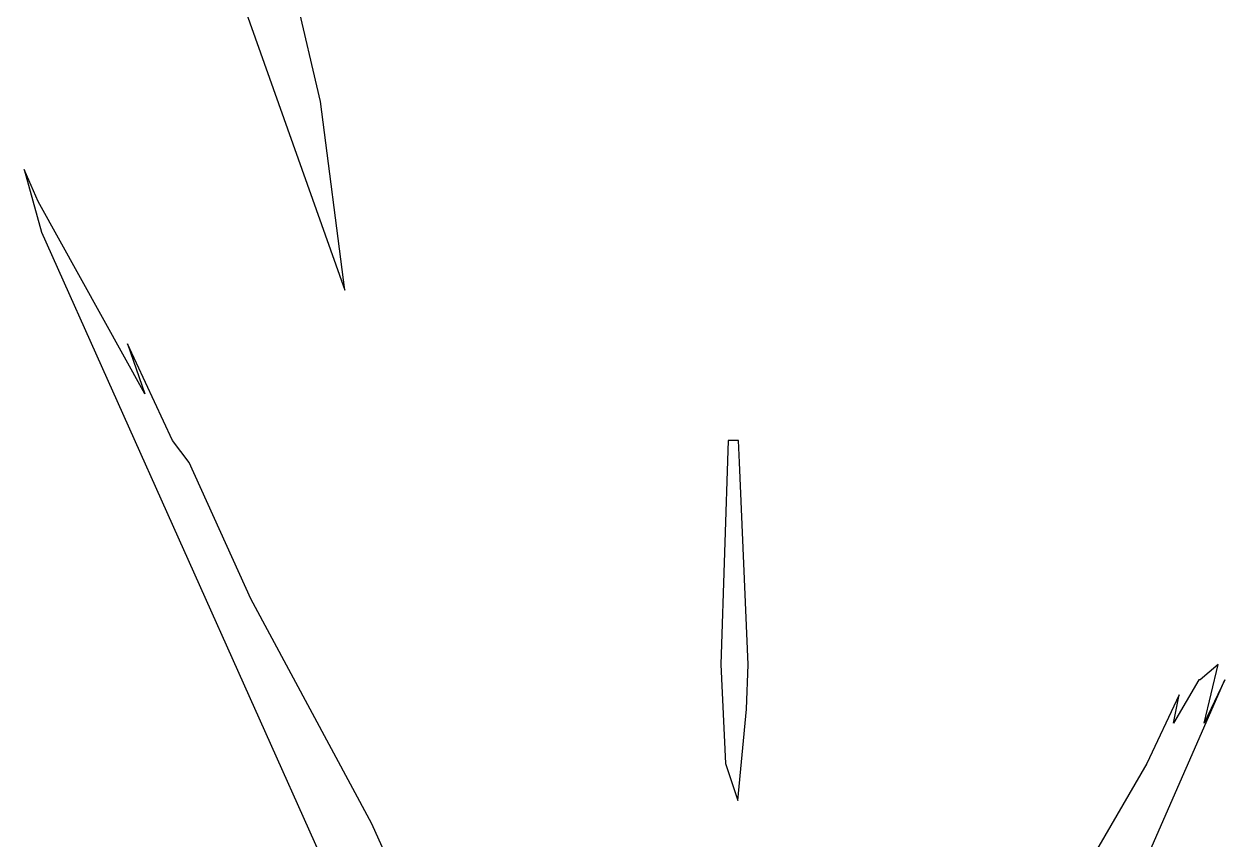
# Model space of a CAD drawing. Extents: x -57254 to 92099, y -1185 to 310651.
# Drawn here: x -57254 to 46460, y 68223 to 138632 of the extents above; entities that cross this region are included whole.
import ezdxf

# ---------------------------------------------------------------- set-up
doc = ezdxf.new("R2010")
doc.units = 0

msp = doc.modelspace()

# ---------------------------------------------------------------- linework, layer by layer
for p, q in [((-40093.3032, 145325.0564), (-29557.047, 115660.1586)), ((-31650.3785, 131940.1239), (-33941.1765, 141750)), ((-29557.047, 115660.1586), (-31650.3785, 131940.1239)), ((-57254.1254, 126069.3069), (-55733.6715, 120660.1141)), ((-56025.8732, 123310.4787), (-57254.1254, 126069.3069)), ((-46822.4617, 106715.2581), (-56025.8732, 123310.4787)), ((-55733.6715, 120660.1141), (-23698.5743, 49130.3462)), ((-44438.3562, 102698.6301), (-48322.1634, 111024.6914)), ((-48322.1634, 111024.6914), (-46822.4617, 106715.2581)), ((-42982.7586, 100790.9483), (-44438.3562, 102698.6301)), ((3561.6438, 102698.6301), (2907.6013, 83359.5812)), ((4438.3562, 102698.6301), (3561.6438, 102698.6301)), ((4538.7931, 100790.9483), (4438.3562, 102698.6301)), ((-37678.7265, 89034.7323), (-42982.7586, 100790.9483)), ((5274.4652, 83359.5812), (4538.7931, 100790.9483)), ((-27218.3729, 69621.2534), (-37678.7265, 89034.7323)), ((2907.6013, 83359.5812), (3337.1997, 74830.9859)), ((5135.3712, 79506.5502), (5274.4652, 83359.5812)), ((45875.2845, 83359.5812), (44305.2065, 82039.4973)), ((44672.1241, 78290.8229), (45875.2845, 83359.5812)), ((39762.5845, 66786.6266), (46459.605, 82039.4973)), ((44215.4399, 82039.4973), (42000.8617, 78290.8229)), ((44305.2065, 82039.4973), (44215.4399, 82039.4973)), ((46459.605, 82039.4973), (44672.1241, 78290.8229)), ((42512.6162, 80755.6441), (39708.3679, 74830.9859)), ((42000.8617, 78290.8229), (42512.6162, 80755.6441)), ((4398.8831, 71627.842), (5135.3712, 79506.5502)), ((3337.1997, 74830.9859), (4398.8831, 71627.842)), ((39708.3679, 74830.9859), (34523.5797, 65885.2581)), ((-19561.9809, 52600.123), (-27218.3729, 69621.2534))]:
    msp.add_line(p, q)

doc.saveas('drawing.dxf')
